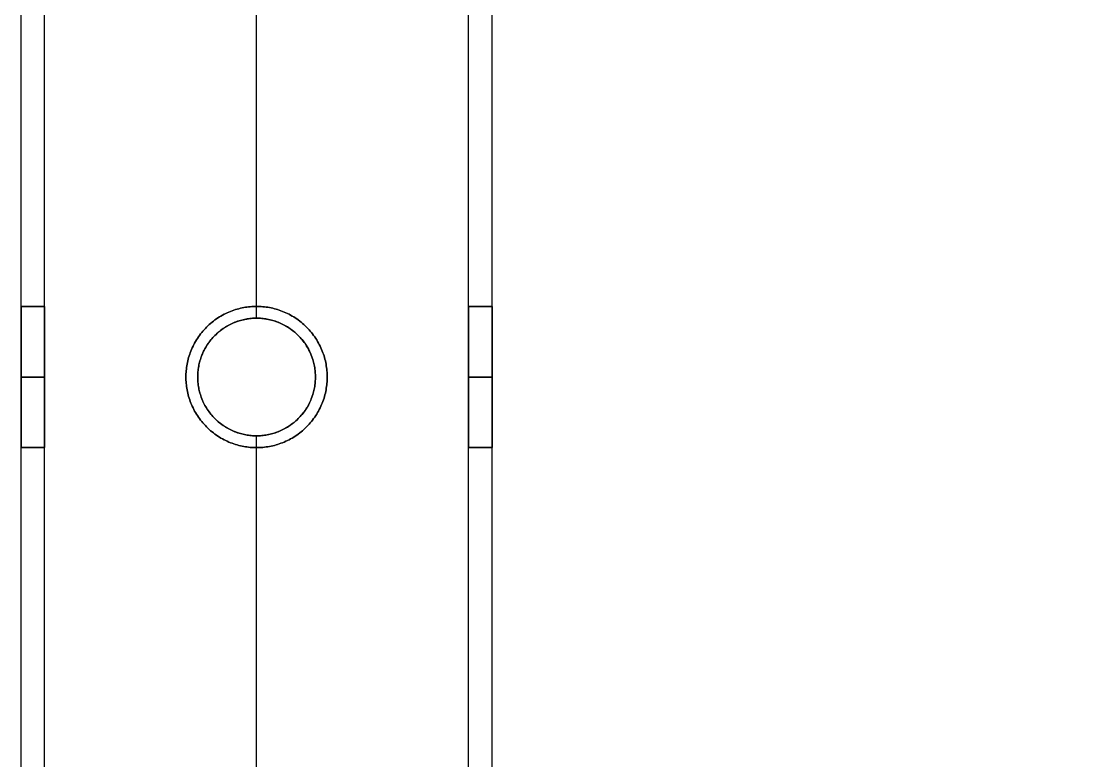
# Model space of a CAD drawing. Header units: millimetres. Extents: x -5956 to -4640, y -5088 to -3772.
# Drawn here: x -5956.1 to -5866.6, y -5025 to -4962.1 of the extents above; entities that cross this region are included whole.
import ezdxf

# ---------------------------------------------------------------- set-up
doc = ezdxf.new("R2010")
doc.units = ezdxf.units.MM
doc.header["$MEASUREMENT"] = 0
doc.layers.add('staal', color=5, linetype='Continuous', true_color=0x0000ff)

msp = doc.modelspace()

# ---------------------------------------------------------------- linework, layer by layer
at = {"layer": 'staal'}
for p, q in [((-5956.11, -4986.394, 1641.01), (-5954.11, -4986.394, 1641.01)), ((-5954.11, -4986.394, -404.813), (-5956.11, -4986.394, -404.813)), ((-5936.11, -4986.394, 1659.01), (-5936.11, -4986.394, 1661.01)), ((-5936.11, -4986.394, 1621.01), (-5936.11, -4986.394, 1623.01)), ((-5918.11, -4986.394, 1641.01), (-5916.11, -4986.394, 1641.01)), ((-5916.11, -4986.394, -404.813), (-5918.11, -4986.394, -404.813)), ((-5936.11, -4987.394, -386.813), (-5936.11, -4987.394, -384.813)), ((-5936.11, -4987.394, -424.813), (-5936.11, -4987.394, -422.813)), ((-5956.11, -4992.394, 1635.01), (-5954.11, -4992.394, 1635.01)), ((-5956.11, -4992.394, 1647.01), (-5954.11, -4992.394, 1647.01)), ((-5954.11, -4992.394, -410.813), (-5956.11, -4992.394, -410.813)), ((-5954.11, -4992.394, -398.813), (-5956.11, -4992.394, -398.813)), ((-5942.11, -4992.394, 1659.01), (-5942.11, -4992.394, 1661.01)), ((-5942.11, -4992.394, 1621.01), (-5942.11, -4992.394, 1623.01)), ((-5941.11, -4992.394, -386.813), (-5941.11, -4992.394, -384.813)), ((-5941.11, -4992.394, -424.813), (-5941.11, -4992.394, -422.813)), ((-5931.11, -4992.394, -424.813), (-5931.11, -4992.394, -422.813)), ((-5931.11, -4992.394, -386.813), (-5931.11, -4992.394, -384.813)), ((-5930.11, -4992.394, 1659.01), (-5930.11, -4992.394, 1661.01)), ((-5930.11, -4992.394, 1621.01), (-5930.11, -4992.394, 1623.01)), ((-5918.11, -4992.394, 1635.01), (-5916.11, -4992.394, 1635.01)), ((-5918.11, -4992.394, 1647.01), (-5916.11, -4992.394, 1647.01)), ((-5916.11, -4992.394, -410.813), (-5918.11, -4992.394, -410.813)), ((-5916.11, -4992.394, -398.813), (-5918.11, -4992.394, -398.813)), ((-5936.11, -4997.394, -386.813), (-5936.11, -4997.394, -384.813)), ((-5936.11, -4997.394, -424.813), (-5936.11, -4997.394, -422.813)), ((-5956.11, -4998.394, 1641.01), (-5954.11, -4998.394, 1641.01)), ((-5954.11, -4998.394, -404.813), (-5956.11, -4998.394, -404.813)), ((-5936.11, -4998.394, 1659.01), (-5936.11, -4998.394, 1661.01)), ((-5936.11, -4998.394, 1621.01), (-5936.11, -4998.394, 1623.01)), ((-5918.11, -4998.394, 1641.01), (-5916.11, -4998.394, 1641.01)), ((-5916.11, -4998.394, -404.813), (-5918.11, -4998.394, -404.813))]:
    msp.add_line(p, q, dxfattribs=at)
for points in [[(-4640.11, -5087.894), (-5956.11, -5087.894), (-5956.11, -3771.894), (-4640.11, -3771.894)], [(-4680.11, -5047.894), (-5916.11, -5047.894), (-5916.11, -3811.894), (-4680.11, -3811.894)]]:
    msp.add_lwpolyline(points, close=True, dxfattribs=at)
for centre in [(-5936.11, -4992.394, -424.813), (-5936.11, -4992.394, -385.813), (-5936.11, -4992.394, -423.813)]:
    msp.add_circle(centre, 5, dxfattribs=at)
for points in [[(-5956.11, -5087.894, 1621.01), (-5956.11, -4429.894, 1621.01), (-5956.11, -3771.894, 1621.01)], [(-5956.11, -5087.894, 1661.01), (-5956.11, -4429.894, 1661.01), (-5956.11, -3771.894, 1661.01)], [(-5956.11, -5087.894, -424.813), (-5956.11, -4429.894, -424.813), (-5956.11, -3771.894, -424.813)], [(-5956.11, -5087.894, -384.813), (-5956.11, -4429.894, -384.813), (-5956.11, -3771.894, -384.813)], [(-5954.11, -5085.894, 1659.01), (-5954.11, -4429.894, 1659.01), (-5954.11, -3773.894, 1659.01)], [(-5954.11, -5085.894, 1623.01), (-5954.11, -4429.894, 1623.01), (-5954.11, -3773.894, 1623.01)], [(-5954.11, -5085.894, -386.813), (-5954.11, -4429.894, -386.813), (-5954.11, -3773.894, -386.813)], [(-5954.11, -5085.894, -422.813), (-5954.11, -4429.894, -422.813), (-5954.11, -3773.894, -422.813)], [(-5918.11, -5049.894, 1659.01), (-5918.11, -4429.894, 1659.01), (-5918.11, -3809.894, 1659.01)], [(-5918.11, -5049.894, 1623.01), (-5918.11, -4429.894, 1623.01), (-5918.11, -3809.894, 1623.01)], [(-5918.11, -5049.894, -386.813), (-5918.11, -4429.894, -386.813), (-5918.11, -3809.894, -386.813)], [(-5918.11, -5049.894, -422.813), (-5918.11, -4429.894, -422.813), (-5918.11, -3809.894, -422.813)], [(-5916.11, -5047.894, 1621.01), (-5916.11, -4429.894, 1621.01), (-5916.11, -3811.894, 1621.01)], [(-5916.11, -5047.894, 1661.01), (-5916.11, -4429.894, 1661.01), (-5916.11, -3811.894, 1661.01)], [(-5916.11, -5047.894, -424.813), (-5916.11, -4429.894, -424.813), (-5916.11, -3811.894, -424.813)], [(-5916.11, -5047.894, -384.813), (-5916.11, -4429.894, -384.813), (-5916.11, -3811.894, -384.813)], [(-5936.11, -4987.394, -384.813), (-5936.11, -4954.894, -384.813), (-5936.11, -4922.394, -384.813)], [(-5936.11, -4987.394, -386.813), (-5936.11, -4954.894, -386.813), (-5936.11, -4922.394, -386.813)], [(-5936.11, -4987.394, -422.813), (-5936.11, -4954.894, -422.813), (-5936.11, -4922.394, -422.813)], [(-5936.11, -4987.394, -424.813), (-5936.11, -4954.894, -424.813), (-5936.11, -4922.394, -424.813)], [(-5956.11, -4986.394, 1641.01), (-5956.11, -4954.894, 1641.01), (-5956.11, -4923.394, 1641.01)], [(-5956.11, -4986.394, -404.813), (-5956.11, -4954.894, -404.813), (-5956.11, -4923.394, -404.813)], [(-5954.11, -4986.394, 1641.01), (-5954.11, -4954.894, 1641.01), (-5954.11, -4923.394, 1641.01)], [(-5954.11, -4986.394, -404.813), (-5954.11, -4954.894, -404.813), (-5954.11, -4923.394, -404.813)], [(-5936.11, -4986.394, 1661.01), (-5936.11, -4954.894, 1661.01), (-5936.11, -4923.394, 1661.01)], [(-5936.11, -4986.394, 1659.01), (-5936.11, -4954.894, 1659.01), (-5936.11, -4923.394, 1659.01)], [(-5936.11, -4986.394, 1623.01), (-5936.11, -4954.894, 1623.01), (-5936.11, -4923.394, 1623.01)], [(-5936.11, -4986.394, 1621.01), (-5936.11, -4954.894, 1621.01), (-5936.11, -4923.394, 1621.01)], [(-5918.11, -4986.394, 1641.01), (-5918.11, -4954.894, 1641.01), (-5918.11, -4923.394, 1641.01)], [(-5918.11, -4986.394, -404.813), (-5918.11, -4954.894, -404.813), (-5918.11, -4923.394, -404.813)], [(-5916.11, -4986.394, 1641.01), (-5916.11, -4954.894, 1641.01), (-5916.11, -4923.394, 1641.01)], [(-5916.11, -4986.394, -404.813), (-5916.11, -4954.894, -404.813), (-5916.11, -4923.394, -404.813)], [(-5936.11, -5067.894, -384.813), (-5936.11, -5032.644, -384.813), (-5936.11, -4997.394, -384.813)], [(-5936.11, -5067.894, -386.813), (-5936.11, -5032.644, -386.813), (-5936.11, -4997.394, -386.813)], [(-5936.11, -5067.894, -422.813), (-5936.11, -5032.644, -422.813), (-5936.11, -4997.394, -422.813)], [(-5936.11, -5067.894, -424.813), (-5936.11, -5032.644, -424.813), (-5936.11, -4997.394, -424.813)], [(-5956.11, -5087.894, 1641.01), (-5956.11, -5043.144, 1641.01), (-5956.11, -4998.394, 1641.01)], [(-5956.11, -5087.894, -404.813), (-5956.11, -5043.144, -404.813), (-5956.11, -4998.394, -404.813)], [(-5954.11, -5085.894, 1641.01), (-5954.11, -5042.144, 1641.01), (-5954.11, -4998.394, 1641.01)], [(-5954.11, -5085.894, -404.813), (-5954.11, -5042.144, -404.813), (-5954.11, -4998.394, -404.813)], [(-5936.11, -5067.894, 1661.01), (-5936.11, -5033.144, 1661.01), (-5936.11, -4998.394, 1661.01)], [(-5936.11, -5067.894, 1659.01), (-5936.11, -5033.144, 1659.01), (-5936.11, -4998.394, 1659.01)], [(-5936.11, -5067.894, 1623.01), (-5936.11, -5033.144, 1623.01), (-5936.11, -4998.394, 1623.01)], [(-5936.11, -5067.894, 1621.01), (-5936.11, -5033.144, 1621.01), (-5936.11, -4998.394, 1621.01)], [(-5918.11, -5049.894, 1641.01), (-5918.11, -5024.144, 1641.01), (-5918.11, -4998.394, 1641.01)], [(-5918.11, -5049.894, -404.813), (-5918.11, -5024.144, -404.813), (-5918.11, -4998.394, -404.813)], [(-5916.11, -5047.894, 1641.01), (-5916.11, -5023.144, 1641.01), (-5916.11, -4998.394, 1641.01)], [(-5916.11, -5047.894, -404.813), (-5916.11, -5023.144, -404.813), (-5916.11, -4998.394, -404.813)]]:
    msp.add_open_spline(points, degree=2, dxfattribs=at)
for points, knots in [([(-5956.11, -4992.394, 1635.01), (-5956.11, -4998.394, 1635.01), (-5956.11, -4998.394, 1641.01), (-5956.11, -4998.394, 1647.01), (-5956.11, -4992.394, 1647.01), (-5956.11, -4986.394, 1647.01), (-5956.11, -4986.394, 1641.01), (-5956.11, -4986.394, 1635.01), (-5956.11, -4992.394, 1635.01)], [0, 0, 0, 7.853982, 7.853982, 15.707963, 15.707963, 23.561945, 23.561945, 31.415927, 31.415927, 31.415927]), ([(-5956.11, -4992.394, -410.813), (-5956.11, -4998.394, -410.813), (-5956.11, -4998.394, -404.813), (-5956.11, -4998.394, -398.813), (-5956.11, -4992.394, -398.813), (-5956.11, -4986.394, -398.813), (-5956.11, -4986.394, -404.813), (-5956.11, -4986.394, -410.813), (-5956.11, -4992.394, -410.813)], [0, 0, 0, 7.853982, 7.853982, 15.707963, 15.707963, 23.561945, 23.561945, 31.415927, 31.415927, 31.415927]), ([(-5954.11, -4992.394, 1635.01), (-5954.11, -4986.394, 1635.01), (-5954.11, -4986.394, 1641.01), (-5954.11, -4986.394, 1647.01), (-5954.11, -4992.394, 1647.01), (-5954.11, -4998.394, 1647.01), (-5954.11, -4998.394, 1641.01), (-5954.11, -4998.394, 1635.01), (-5954.11, -4992.394, 1635.01)], [-31.415927, -31.415927, -31.415927, -23.561945, -23.561945, -15.707963, -15.707963, -7.853982, -7.853982, 0, 0, 0]), ([(-5954.11, -4992.394, -410.813), (-5954.11, -4986.394, -410.813), (-5954.11, -4986.394, -404.813), (-5954.11, -4986.394, -398.813), (-5954.11, -4992.394, -398.813), (-5954.11, -4998.394, -398.813), (-5954.11, -4998.394, -404.813), (-5954.11, -4998.394, -410.813), (-5954.11, -4992.394, -410.813)], [-31.415927, -31.415927, -31.415927, -23.561945, -23.561945, -15.707963, -15.707963, -7.853982, -7.853982, 0, 0, 0]), ([(-5930.11, -4992.394, 1661.01), (-5930.11, -4986.394, 1661.01), (-5936.11, -4986.394, 1661.01), (-5942.11, -4986.394, 1661.01), (-5942.11, -4992.394, 1661.01), (-5942.11, -4998.394, 1661.01), (-5936.11, -4998.394, 1661.01), (-5930.11, -4998.394, 1661.01), (-5930.11, -4992.394, 1661.01)], [-31.415927, -31.415927, -31.415927, -23.561945, -23.561945, -15.707963, -15.707963, -7.853982, -7.853982, 0, 0, 0]), ([(-5930.11, -4992.394, 1659.01), (-5930.11, -4998.394, 1659.01), (-5936.11, -4998.394, 1659.01), (-5942.11, -4998.394, 1659.01), (-5942.11, -4992.394, 1659.01), (-5942.11, -4986.394, 1659.01), (-5936.11, -4986.394, 1659.01), (-5930.11, -4986.394, 1659.01), (-5930.11, -4992.394, 1659.01)], [0, 0, 0, 7.853982, 7.853982, 15.707963, 15.707963, 23.561945, 23.561945, 31.415927, 31.415927, 31.415927]), ([(-5930.11, -4992.394, 1623.01), (-5930.11, -4986.394, 1623.01), (-5936.11, -4986.394, 1623.01), (-5942.11, -4986.394, 1623.01), (-5942.11, -4992.394, 1623.01), (-5942.11, -4998.394, 1623.01), (-5936.11, -4998.394, 1623.01), (-5930.11, -4998.394, 1623.01), (-5930.11, -4992.394, 1623.01)], [-31.415927, -31.415927, -31.415927, -23.561945, -23.561945, -15.707963, -15.707963, -7.853982, -7.853982, 0, 0, 0]), ([(-5930.11, -4992.394, 1621.01), (-5930.11, -4998.394, 1621.01), (-5936.11, -4998.394, 1621.01), (-5942.11, -4998.394, 1621.01), (-5942.11, -4992.394, 1621.01), (-5942.11, -4986.394, 1621.01), (-5936.11, -4986.394, 1621.01), (-5930.11, -4986.394, 1621.01), (-5930.11, -4992.394, 1621.01)], [0, 0, 0, 7.853982, 7.853982, 15.707963, 15.707963, 23.561945, 23.561945, 31.415927, 31.415927, 31.415927]), ([(-5918.11, -4992.394, 1635.01), (-5918.11, -4998.394, 1635.01), (-5918.11, -4998.394, 1641.01), (-5918.11, -4998.394, 1647.01), (-5918.11, -4992.394, 1647.01), (-5918.11, -4986.394, 1647.01), (-5918.11, -4986.394, 1641.01), (-5918.11, -4986.394, 1635.01), (-5918.11, -4992.394, 1635.01)], [0, 0, 0, 7.853982, 7.853982, 15.707963, 15.707963, 23.561945, 23.561945, 31.415927, 31.415927, 31.415927]), ([(-5918.11, -4992.394, -410.813), (-5918.11, -4998.394, -410.813), (-5918.11, -4998.394, -404.813), (-5918.11, -4998.394, -398.813), (-5918.11, -4992.394, -398.813), (-5918.11, -4986.394, -398.813), (-5918.11, -4986.394, -404.813), (-5918.11, -4986.394, -410.813), (-5918.11, -4992.394, -410.813)], [0, 0, 0, 7.853982, 7.853982, 15.707963, 15.707963, 23.561945, 23.561945, 31.415927, 31.415927, 31.415927]), ([(-5916.11, -4992.394, 1635.01), (-5916.11, -4986.394, 1635.01), (-5916.11, -4986.394, 1641.01), (-5916.11, -4986.394, 1647.01), (-5916.11, -4992.394, 1647.01), (-5916.11, -4998.394, 1647.01), (-5916.11, -4998.394, 1641.01), (-5916.11, -4998.394, 1635.01), (-5916.11, -4992.394, 1635.01)], [-31.415927, -31.415927, -31.415927, -23.561945, -23.561945, -15.707963, -15.707963, -7.853982, -7.853982, 0, 0, 0]), ([(-5916.11, -4992.394, -410.813), (-5916.11, -4986.394, -410.813), (-5916.11, -4986.394, -404.813), (-5916.11, -4986.394, -398.813), (-5916.11, -4992.394, -398.813), (-5916.11, -4998.394, -398.813), (-5916.11, -4998.394, -404.813), (-5916.11, -4998.394, -410.813), (-5916.11, -4992.394, -410.813)], [-31.415927, -31.415927, -31.415927, -23.561945, -23.561945, -15.707963, -15.707963, -7.853982, -7.853982, 0, 0, 0]), ([(-5931.11, -4992.394, -384.813), (-5931.11, -4987.394, -384.813), (-5936.11, -4987.394, -384.813), (-5941.11, -4987.394, -384.813), (-5941.11, -4992.394, -384.813), (-5941.11, -4997.394, -384.813), (-5936.11, -4997.394, -384.813), (-5931.11, -4997.394, -384.813), (-5931.11, -4992.394, -384.813)], [-31.415927, -31.415927, -31.415927, -23.561945, -23.561945, -15.707963, -15.707963, -7.853982, -7.853982, 0, 0, 0]), ([(-5931.11, -4992.394, -386.813), (-5931.11, -4997.394, -386.813), (-5936.11, -4997.394, -386.813), (-5941.11, -4997.394, -386.813), (-5941.11, -4992.394, -386.813), (-5941.11, -4987.394, -386.813), (-5936.11, -4987.394, -386.813), (-5931.11, -4987.394, -386.813), (-5931.11, -4992.394, -386.813)], [0, 0, 0, 7.853982, 7.853982, 15.707963, 15.707963, 23.561945, 23.561945, 31.415927, 31.415927, 31.415927]), ([(-5931.11, -4992.394, -422.813), (-5931.11, -4987.394, -422.813), (-5936.11, -4987.394, -422.813), (-5941.11, -4987.394, -422.813), (-5941.11, -4992.394, -422.813), (-5941.11, -4997.394, -422.813), (-5936.11, -4997.394, -422.813), (-5931.11, -4997.394, -422.813), (-5931.11, -4992.394, -422.813)], [-31.415927, -31.415927, -31.415927, -23.561945, -23.561945, -15.707963, -15.707963, -7.853982, -7.853982, 0, 0, 0])]:
    msp.add_rational_spline(points, [1, 0.707106781187, 1, 0.707106781187, 1, 0.707106781187, 1, 0.707106781187, 1], degree=2, knots=knots, dxfattribs=at)

doc.saveas('drawing.dxf')
